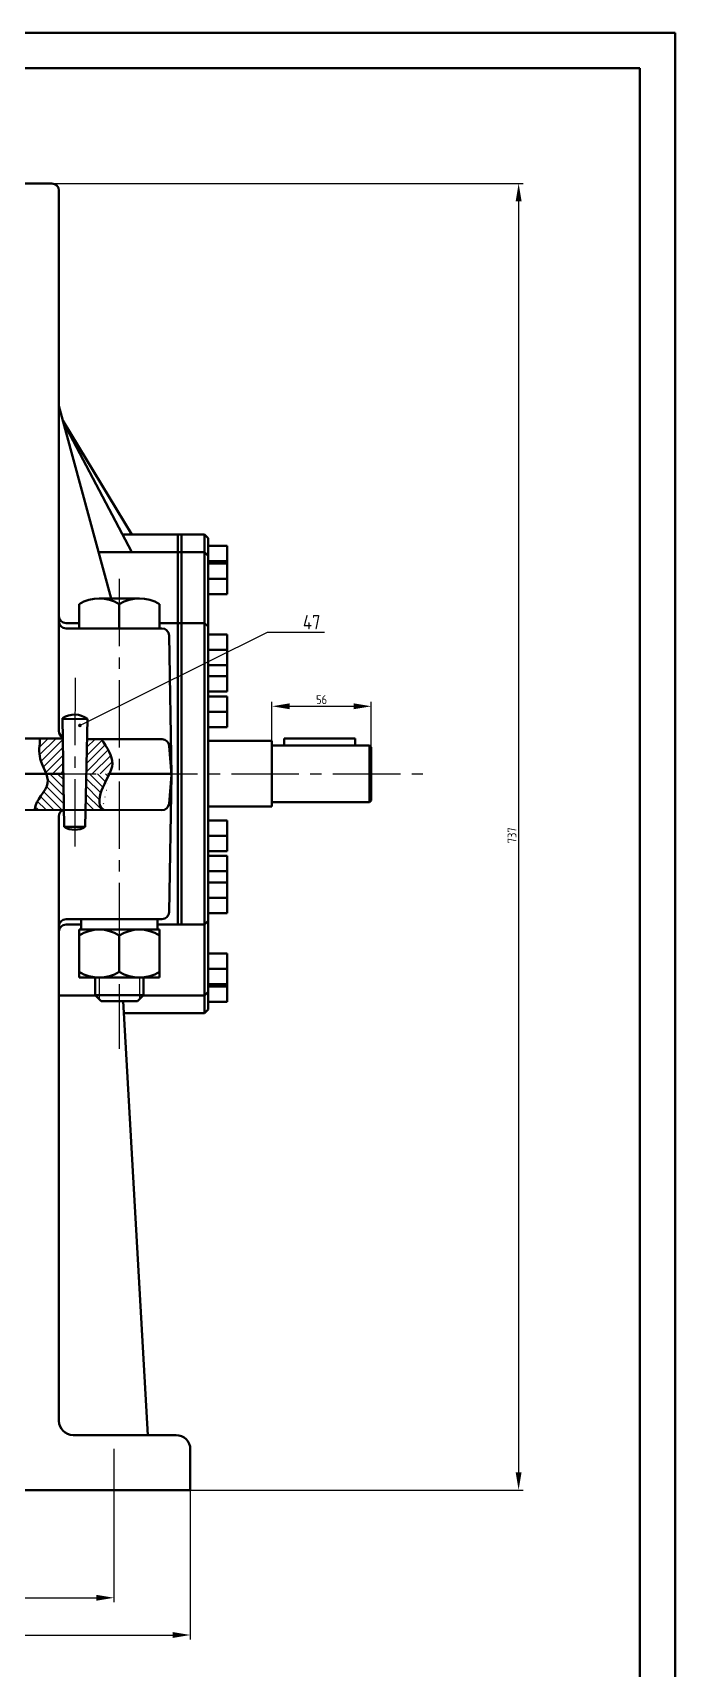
# Model space of a CAD drawing. Header units: millimetres. Extents: x 0 to 1189, y 0 to 841.
# Drawn here: x 1008 to 1189, y 379.4 to 841 of the extents above; entities that cross this region are included whole.
import ezdxf
from ezdxf import colors
from ezdxf.entities.mleader import LeaderData, LeaderLine
from ezdxf.math import Vec2, Vec3

# ---------------------------------------------------------------- set-up
doc = ezdxf.new("R2010")
doc.units = ezdxf.units.MM
doc.linetypes.add('CENTER2', pattern=[28.575000000000003, 19.05, -3.175, 3.175, -3.175])
for name, color, linetype, lineweight in [('中心线', 1, 'CENTER2', 25), ('标注线', 210, 'Continuous', 25), ('粗实线', 7, 'Continuous', 50), ('细实线', 7, 'Continuous', 25)]:
    doc.layers.add(name, color=color, linetype=linetype, lineweight=lineweight)
doc.styles.add('样式 1', font='gbenor.shx', dxfattribs={"bigfont": 'gbcbig.shx'})
doc.dimstyles.new('副本 ISO-25', dxfattribs={"dimtxt": 2.5, "dimasz": 5, "dimexe": 1.25, "dimexo": 0, "dimtad": 1, "dimtoh": 1, "dimlfac": 2, "dimdsep": 46, "dimtxsty": '样式 1', "dimcen": 2.5, "dimadec": 0, "dimazin": 0, "dimtfac": 1, "dimtmove": 0, "dimatfit": 3, "dimfxl": 1, "dimarcsym": 0})

# ---------------------------------------------------------------- blocks, each defined once
blk = doc.blocks.new('*D11')
at = {"layer": 'Defpoints', "color": 0, "transparency": 16777216}
for p in [(1013.400790212431, 798.4914554909433), (1052.400790212432, 429.9914554909425), (1144.887020560955, 429.9914554909425)]:
    blk.add_point(p, dxfattribs=at)
at = {"layer": '标注线', "color": 0, "lineweight": -2, "transparency": 16777216}
for p, q in [((1013.400790212431, 798.4914554909433), (1146.137020560955, 798.4914554909433)), ((1144.887020560955, 793.4914554909433), (1144.887020560955, 434.9914554909425)), ((1052.400790212432, 429.9914554909425), (1146.137020560955, 429.9914554909425))]:
    blk.add_line(p, q, dxfattribs=at)
at = {"layer": '标注线', "color": 0, "transparency": 16777216}
for points in [[(1144.053687227621, 793.4914554909433), (1145.720353894288, 793.4914554909433), (1144.887020560955, 798.4914554909433)], [(1144.053687227622, 434.9914554909425), (1145.720353894288, 434.9914554909425), (1144.887020560955, 429.9914554909425)]]:
    blk.add_solid(points, dxfattribs=at)
at = {"layer": '标注线', "color": 0, "transparency": 16777216, "insert": (1143.012020560955, 614.635303730045), "char_height": 2.5, "attachment_point": 5, "rotation": 90, "style": '样式 1'}
blk.add_mtext('737', dxfattribs=at)
blk = doc.blocks.new('*D14')
at = {"layer": 'Defpoints', "color": 0, "transparency": 16777216}
for p in [(850.9007902124306, 429.9914554909423), (1030.900790212431, 429.9914554909475), (1030.900790212431, 399.6013019827391)]:
    blk.add_point(p, dxfattribs=at)
at = {"layer": '标注线', "color": 0, "lineweight": -2, "transparency": 16777216}
for p, q in [((850.9007902124306, 429.9914554909423), (850.9007902124306, 398.3513019827391)), ((1030.900790212431, 429.9914554909475), (1030.900790212431, 398.3513019827391)), ((855.9007902124306, 399.6013019827391), (1025.900790212431, 399.6013019827391))]:
    blk.add_line(p, q, dxfattribs=at)
at = {"layer": '标注线', "color": 0, "transparency": 16777216}
for points in [[(855.9007902124306, 400.4346353160724), (855.9007902124306, 398.7679686494058), (850.9007902124306, 399.6013019827391)], [(1025.900790212431, 400.4346353160724), (1025.900790212431, 398.7679686494058), (1030.900790212431, 399.6013019827391)]]:
    blk.add_solid(points, dxfattribs=at)
at = {"layer": '标注线', "color": 0, "transparency": 16777216, "insert": (940.9007902124306, 401.4763019827391), "char_height": 2.5, "attachment_point": 5, "style": '样式 1'}
blk.add_mtext('360', dxfattribs=at)
blk = doc.blocks.new('*D15')
at = {"layer": 'Defpoints', "color": 0, "transparency": 16777216}
for p in [(829.4007902124297, 429.9914554909423), (1052.400790212432, 429.9914554909423), (1052.400790212432, 389.0911435829498)]:
    blk.add_point(p, dxfattribs=at)
at = {"layer": '标注线', "color": 0, "lineweight": -2, "transparency": 16777216}
for p, q in [((829.4007902124297, 429.9914554909423), (829.4007902124297, 387.8411435829498)), ((1052.400790212432, 429.9914554909423), (1052.400790212432, 387.8411435829498)), ((834.4007902124297, 389.0911435829498), (1047.400790212432, 389.0911435829498))]:
    blk.add_line(p, q, dxfattribs=at)
at = {"layer": '标注线', "color": 0, "transparency": 16777216}
for points in [[(834.4007902124297, 389.9244769162831), (834.4007902124297, 388.2578102496165), (829.4007902124297, 389.0911435829498)], [(1047.400790212432, 389.9244769162831), (1047.400790212432, 388.2578102496165), (1052.400790212432, 389.0911435829498)]]:
    blk.add_solid(points, dxfattribs=at)
at = {"layer": '标注线', "color": 0, "transparency": 16777216, "insert": (940.9007902124306, 390.9661435829498), "char_height": 2.5, "attachment_point": 5, "style": '样式 1'}
blk.add_mtext('446', dxfattribs=at)
blk = doc.blocks.new('*D16')
at = {"layer": 'Defpoints', "color": 0, "transparency": 16777216}
for p in [(1103.373704121834, 651.0342629558677), (1075.373704121834, 639.9914554909424), (1103.373704121834, 639.4914554909415)]:
    blk.add_point(p, dxfattribs=at)
at = {"layer": '标注线', "color": 0, "lineweight": -2, "transparency": 16777216}
for p, q in [((1075.373704121834, 639.9914554909424), (1075.373704121834, 652.2842629558677)), ((1080.373704121834, 651.0342629558677), (1098.373704121834, 651.0342629558677)), ((1103.373704121834, 639.4914554909415), (1103.373704121834, 652.2842629558677))]:
    blk.add_line(p, q, dxfattribs=at)
at = {"layer": '标注线', "color": 0, "transparency": 16777216}
for points in [[(1080.373704121834, 651.8675962892011), (1080.373704121834, 650.2009296225343), (1075.373704121834, 651.0342629558677)], [(1098.373704121834, 651.8675962892011), (1098.373704121834, 650.2009296225343), (1103.373704121834, 651.0342629558677)]]:
    blk.add_solid(points, dxfattribs=at)
at = {"layer": '标注线', "color": 0, "transparency": 16777216, "insert": (1089.373704121834, 652.9092629558677), "char_height": 2.5, "attachment_point": 5, "style": '样式 1'}
blk.add_mtext('56', dxfattribs=at)
blk = doc.blocks.new('_Dot')
at = {"color": 0, "linetype": 'ByBlock', "lineweight": -2}
blk.add_line((-0.5, 0), (-1, 0), dxfattribs=at)
at = {"color": 0, "linetype": 'ByBlock', "const_width": 0.5}
blk.add_lwpolyline([(-0.25, 0, 1), (0.25, 0, 1)], format="xyb", close=True, dxfattribs=at)

msp = doc.modelspace()

# ---------------------------------------------------------------- hatches: boundary and pattern name
at = {"layer": '细实线'}
h = msp.add_hatch(dxfattribs=at)
h.set_pattern_fill('ANSI31', color=256, scale=0.5)
h.set_pattern_definition([(45, (-645.9350860612751, -459.4996844519461), (-1.122532015133644, 1.122532015133644), [])])
edge = h.paths.add_edge_path()
edge.add_spline(control_points=[(1010.145285136604, 641.9914554909424), (1009.896461871115, 640.061956302359), (1009.460936688839, 636.6846777180699), (1011.312362254803, 633.366553536142), (1011.806183458521, 631.9914554909419)], knot_values=[0, 0, 0, 0, 11.53837866831236, 20.19607958608216, 20.19607958608216, 20.19607958608216, 20.19607958608216], degree=3, periodic=0)
edge.add_line((1011.806183458521, 631.9914554909418), (1016.619391842353, 631.9914554909419))
edge.add_line((1016.619391842353, 631.9914554909419), (1016.486289674609, 641.9914554909428))
edge.add_line((1016.486289674609, 641.9914554909428), (1010.145285136604, 641.9914554909428))
edge = h.paths.add_edge_path()
edge.add_line((1023.118796571041, 631.9914554909419), (1029.644528869094, 631.9914554909419))
edge.add_spline(control_points=[(1029.644528869094, 631.9914554909419), (1030.085313748552, 632.9421483726999), (1031.164190290332, 636.0194653234898), (1028.933217884431, 639.3930575851325), (1027.311042054878, 641.7781709271217)], knot_values=[0.4583711602914171, 0.4583711602914171, 0.4583711602914171, 0.4583711602914171, 6.870656096053466, 22.24878828016414, 22.24878828016414, 22.24878828016414, 22.24878828016414], degree=3, periodic=0)
edge.add_line((1027.311042054878, 641.7781709271217), (1023.314796294111, 641.7899333962428))
edge.add_line((1023.314796294111, 641.7899333962428), (1023.118796571041, 631.9914554909419))
h = msp.add_hatch(dxfattribs=at)
h.set_pattern_fill('ANSI31', color=256, scale=0.5, angle=90)
h.set_pattern_definition([(135, (-645.9350860612751, -459.4996844519461), (-1.122532015133644, -1.122532015133644), [])])
edge = h.paths.add_edge_path()
edge.add_line((1016.619391842353, 631.9914554909424), (1011.810309098061, 631.9914554909424))
edge.add_spline(control_points=[(1011.810309098061, 631.9914554909424), (1012.13088436471, 631.0991677885172), (1012.888440190444, 627.6795789560397), (1008.632493291571, 624.7148494751832), (1008.63711538779, 621.9674955127496), (1008.637135551282, 621.9555104201486)], knot_values=[20.19474753169669, 20.19474753169669, 20.19474753169669, 20.19474753169669, 25.81250524878409, 42.22005935812254, 42.29194949971239, 42.29194949971239, 42.29194949971239, 42.29194949971239], degree=3, periodic=0)
edge.add_line((1008.63441804954, 621.8943359139128), (1016.753924827022, 621.8839578484481))
edge.add_line((1016.753924827022, 621.8839578484481), (1016.619391842353, 631.9914554909424))
edge = h.paths.add_edge_path()
edge.add_spline(control_points=[(1027.762723811106, 621.991455490944), (1025.947626670587, 622.8038889363397), (1027.260166015277, 627.6834412496717), (1029.116486236299, 630.8542990158614), (1029.647690001024, 631.9914554909421)], knot_values=[22.37657049258429, 22.37657049258429, 22.37657049258429, 22.37657049258537, 34.68934369262542, 42.44686783251672, 42.44686783251672, 42.44686783251672, 42.44686783251672], degree=3, periodic=0)
edge.add_line((1029.647690001024, 631.9914554909424), (1023.118796571041, 631.9914554909424))
edge.add_line((1023.118796571041, 631.9914554909424), (1022.918765785685, 621.9914554909437))
edge.add_line((1022.918765785685, 621.9914554909437), (1027.762723811106, 621.991455490944))
edge = h.paths.add_edge_path()
edge.add_spline(control_points=[(854.1552882128942, 631.9914554909421), (854.4632942352343, 631.3099861853971), (856.8725129779707, 627.5389292406905), (865.9869510043511, 625.730299251464), (870.2593445945392, 630.3077360248678), (871.1854777025881, 631.9914554909401)], knot_values=[19.26617522497291, 19.26617522497291, 19.26617522497291, 19.26617522497291, 24.05120677519221, 48.04897074392079, 59.08620581011053, 59.08620581011053, 59.08620581011053, 59.08620581011053], degree=3, periodic=0)
edge.add_line((871.1854777025876, 631.9914554909401), (854.1552882128951, 631.9914554909396))

# ---------------------------------------------------------------- linework, layer by layer
at = {"layer": '中心线'}
for p, q in [((1032.400790212432, 686.9914554909424), (1032.400790212432, 554.4435616715523)), ((1019.943504310222, 659.0798049680423), (1019.818927347176, 609.2414554909424)), ((721.0543300424362, 631.9914554909416), (1118.06865190384, 631.9914554909419)), ((1030.90079021243, 441.6315627232552), (1030.900790212431, 418.3513482586331))]:
    msp.add_line(p, q, dxfattribs=at)
at = {"layer": '粗实线'}
for p, q in [((1189, 840.9999999999999), (0, 840.9999999999999)), ((1189, 0), (1189, 840.9999999999999)), ((1179, 830.9999999999999), (25, 830.9999999999999)), ((1179, 10), (1179, 830.9999999999999)), ((868.4007902124306, 798.4914554909424), (1013.400790212431, 798.4914554909424)), ((1015.400790212431, 796.4914554909424), (1015.400790212431, 643.9867307618156)), ((1015.400790212431, 735.7414554909424), (1030.10477427618, 681.4664554909311)), ((1016.507725098616, 731.6555634845895), (1035.900790212431, 699.4914554909424)), ((1016.658660675637, 731.098433634113), (1035.900790212431, 694.4914554909424)), ((1056.400790212431, 699.4914554909424), (1033.272585084226, 699.4914554909424)), ((1048.90079021243, 699.4914554909424), (1048.900790212431, 589.4914554909433)), ((1049.900790212432, 699.4914554909424), (1049.900790212431, 589.4914554909433)), ((1056.400790212431, 699.4914554909424), (1057.400790212431, 698.4914554909424)), ((1056.400790212429, 699.4914554909424), (1056.400790212432, 564.4914554909424)), ((1057.400790212431, 698.4914554909424), (1057.400790212432, 565.4914554909424)), ((1056.400790212431, 694.4914554909424), (1026.576089017213, 694.4914554909424)), ((1056.400790212431, 694.4914554909424), (1057.400790212431, 693.4914554909424)), ((1057.400790212431, 696.3214554909423), (1062.80079021243, 696.3214554909423)), ((1062.80079021243, 682.6614554909424), (1062.80079021243, 696.3214554909423)), ((1062.80079021243, 691.9914554909424), (1057.400790212431, 691.9914554909424)), ((1062.80079021243, 691.3214554909423), (1057.400790212431, 691.3214554909423)), ((1062.80079021243, 686.9914554909424), (1057.400790212431, 686.9914554909424)), ((1021.100790212438, 679.8354409804713), (1021.100790212432, 672.9914554909278)), ((1026.750790212437, 681.4664554909311), (1038.050790212433, 681.4664554909314)), ((1043.700790212431, 679.8354409804729), (1043.700790212431, 672.9914554909333)), ((1057.400790212431, 682.6614554909424), (1062.80079021243, 682.6614554909424)), ((1017.400790212431, 674.4914554909415), (1021.100790212433, 674.4914554909415)), ((1043.700790212431, 674.4914554909415), (1056.400790212432, 674.4914554909415)), ((1056.400790212432, 674.4914554909415), (1057.400790212432, 673.4914554909415)), ((1044.40079021243, 672.9914554909424), (1017.400790212431, 672.9914554909424)), ((1047.136518421069, 631.7208223960038), (1046.40079021243, 670.9914554909424)), ((1062.80079021243, 671.3214554909418), (1057.400790212431, 671.3214554909418)), ((1062.80079021243, 655.1614554909424), (1062.80079021243, 671.3214554909418)), ((1062.80079021243, 666.9914554909419), (1057.400790212431, 666.9914554909419)), ((1062.80079021243, 662.661455490942), (1057.400790212431, 662.661455490942)), ((1062.80079021243, 659.4914554909424), (1057.400790212431, 659.4914554909424)), ((1057.400790212431, 655.1614554909424), (1062.80079021243, 655.1614554909424)), ((1062.80079021243, 653.8214554909423), (1057.400790212431, 653.8214554909423)), ((1062.80079021243, 653.8214554909423), (1062.80079021243, 645.1614554909422)), ((1016.411169478504, 647.6352550907466), (1016.818927347176, 617.0003018377465)), ((1023.428807866649, 647.4896346864575), (1016.414350412055, 647.3962707371816)), ((1019.739173110569, 648.6964542612859), (1019.898881565339, 648.6964542612861)), ((1023.428807866649, 647.4896346864575), (1022.818927347176, 617.0003018377465)), ((1062.80079021243, 649.4914554909421), (1057.400790212431, 649.4914554909421)), ((866.0769281628657, 641.9914554909424), (1016.486289674608, 641.9914554909428)), ((1044.454541533022, 641.727711096743), (1023.314796294111, 641.7899333962428)), ((1062.80079021243, 645.1614554909422), (1057.400790212431, 645.1614554909422)), ((1078.873704121835, 639.9914554909424), (1078.873704121834, 641.9914554909424)), ((1078.873704121834, 641.9914554909424), (1098.873704121834, 641.9914554909424)), ((1098.873704121834, 641.9914554909424), (1098.873704121835, 639.9914554909424)), ((1047.136518421069, 631.7208223960076), (1046.44225736633, 639.8969353529571)), ((1057.400790212431, 641.2414554909424), (1075.373704121834, 641.2414554909424)), ((1075.373704121834, 622.7414554909424), (1075.373704121834, 641.2414554909424)), ((1102.873704121834, 639.9914554909424), (1075.373704121834, 639.9914554909424)), ((1102.873704121834, 639.9914554909424), (1102.873704121834, 623.9914554909415)), ((1102.873704121834, 639.9914554909424), (1102.873704121834, 639.9914554909424)), ((1102.873704121834, 639.9914554909424), (1103.373704121834, 639.4914554909415)), ((1103.373704121834, 624.4914554909415), (1103.373704121834, 639.4914554909415)), ((835.4007902124315, 631.9914554909394), (1016.619391842353, 631.9914554909424)), ((1029.647690001024, 631.9914554909424), (1047.113538061217, 631.9914554909424)), ((1047.136518421069, 631.7208223960038), (1046.400464975012, 623.5483657995164)), ((1047.136518421069, 631.7208223960038), (1046.400790212431, 592.9914554909421)), ((1102.873704121834, 623.9914554909415), (1075.373704121834, 623.9914554909415)), ((1103.373704121834, 624.4914554909415), (1102.873704121834, 623.9914554909415)), ((1102.873704121834, 623.9914554909415), (1102.873704121834, 623.9914554909415)), ((1044.403415035835, 621.7277764448168), (949.8612729274898, 621.9694576626041)), ((1015.400790212431, 449.4914554909421), (1015.400790212431, 619.9914554909437)), ((1057.400790212431, 622.7414554909424), (1075.373704121834, 622.7414554909424)), ((1062.80079021243, 618.8214554909425), (1057.400790212431, 618.8214554909425)), ((1062.80079021243, 610.1614554909424), (1062.80079021243, 618.8214554909425)), ((1016.818927347176, 616.996454260453), (1022.818927347176, 616.996454260453)), ((1062.80079021243, 614.4914554909426), (1057.400790212431, 614.4914554909426)), ((1062.80079021243, 610.1614554909424), (1057.400790212431, 610.1614554909424)), ((1057.400790212431, 608.8214554909423), (1062.80079021243, 608.8214554909423)), ((1062.80079021243, 592.6614554909429), (1062.80079021243, 608.8214554909423)), ((1062.80079021243, 604.4914554909424), (1057.400790212431, 604.4914554909424)), ((1062.80079021243, 601.3214554909428), (1057.400790212431, 601.3214554909428)), ((1062.80079021243, 596.9914554909428), (1057.400790212431, 596.9914554909428)), ((1044.400790212431, 590.9914554909424), (1017.400790212431, 590.9914554909424)), ((1021.665790212431, 588.0534554909414), (1021.665790212435, 590.9914554909419)), ((1043.135790212432, 588.0534554909414), (1043.135790212432, 590.9914554909419)), ((1062.80079021243, 592.6614554909429), (1057.400790212431, 592.6614554909429)), ((1017.400790212431, 589.4914554909424), (1021.665790212433, 589.4914554909369)), ((1021.100790212436, 586.4224409804838), (1021.100790212436, 576.1244700013949)), ((1043.135790212432, 588.0534554909414), (1021.665790212431, 588.0534554909414)), ((1043.135790212432, 589.4914554909433), (1056.400790212432, 589.4914554909437)), ((1043.700790212434, 586.4224409804774), (1043.700790212434, 576.1244700014072)), ((1056.400790212431, 589.4914554909433), (1057.400790212431, 590.4914554909433)), ((1057.400790212431, 581.3214554909423), (1062.80079021243, 581.3214554909423)), ((1062.80079021243, 576.9914554909424), (1057.400790212431, 576.9914554909424)), ((1062.80079021243, 567.6614554909424), (1062.80079021243, 581.3214554909423)), ((1023.92579021244, 574.4934554909414), (1043.700790212434, 574.4934554909405)), ((1025.620790212447, 574.4934554909023), (1025.620790212444, 569.5214554908748)), ((1039.180790212445, 574.4934554909014), (1039.180790212445, 569.5214554908748)), ((1062.80079021243, 572.6614554909424), (1057.400790212431, 572.6614554909424)), ((1025.650790212377, 569.4914554909415), (1015.400790212432, 569.4914554909415)), ((1025.620790212444, 569.5214554908748), (1027.315790212443, 567.8264554908751)), ((1039.180790212445, 569.5214554908748), (1025.620790212444, 569.5214554908848)), ((1037.485790212442, 567.8264554908751), (1027.315790212443, 567.8264554908751)), ((1040.400790212432, 445.4914554909421), (1033.506847593573, 567.8264554908751)), ((1039.180790212445, 569.5214554908748), (1037.485790212442, 567.8264554908751)), ((1056.400790212432, 569.4914554909424), (1039.150790212512, 569.4914554909419)), ((1056.400790212432, 569.4914554909424), (1057.400790212432, 570.4914554909424)), ((1062.80079021243, 571.9914554909424), (1057.400790212431, 571.9914554909424)), ((1056.400790212432, 564.4914554909424), (1033.694784803967, 564.4914554909419)), ((1056.400790212432, 564.4914554909424), (1057.400790212432, 565.4914554909424)), ((1057.400790212431, 567.6614554909424), (1062.80079021243, 567.6614554909424)), ((1048.400790212432, 445.4914554909421), (1019.400790212431, 445.4914554909421)), ((1052.400790212432, 441.4914554909421), (1052.400790212432, 429.9914554909423)), ((985.9007902124306, 429.9914554909423), (1052.400790212432, 429.9914554909423))]:
    msp.add_line(p, q, dxfattribs=at)
at = {"layer": '粗实线', "ltscale": 5}
for p, q in [((1032.400790212432, 679.8354409804729), (1032.400790212432, 672.9914554909424)), ((1043.700790212431, 672.9914554909333), (1021.100790212432, 672.9914554909515)), ((1021.100790212432, 586.4224409804806), (1021.100790212432, 588.0534554909436)), ((1021.100790212432, 588.0534554909436), (1021.665790212431, 588.0534554909436)), ((1032.400790212432, 586.4224409804797), (1032.400790212432, 576.124470001394)), ((1043.135790212432, 588.0534554909414), (1043.700790212434, 588.0534554909414)), ((1043.700790212434, 588.0534554909414), (1043.700790212434, 586.4224409804774)), ((1021.100790212436, 574.4934554909414), (1021.100790212436, 576.1244700013772)), ((1023.92579021244, 574.4934554909414), (1021.100790212436, 574.4934554909414)), ((1043.700790212434, 576.1244700014072), (1043.700790212434, 574.4934554909405))]:
    msp.add_line(p, q, dxfattribs=at)
at = {"layer": '粗实线'}
for centre, radius, start, end in [((1013.400790212431, 796.4914554909424), 2, 0, 90), ((1017.400790212431, 676.4914554909415), 2, 180, 270), ((1017.400790212431, 674.9914554909424), 2, 180, 270), ((1044.40079021243, 670.9914554909424), 2, 0, 90), ((1019.819027337955, 642.6969856762889), 6, 53.01326646851952, 124.6092279105129), ((1017.400790212431, 643.9867307618156), 2, 180, 242.6966369359157), ((1044.449428883304, 639.7277176315506), 2, 4.853533214984811, 89.8535332149847), ((1044.408527685554, 623.7277699100093), 2, 269.8535332149847, 354.8535332149618), ((1017.195691393586, 620.0572357843662), 1.796106148621417, 104.2010002932046, 182.0988604979626), ((1019.818927347176, 622.1964542604528), 6, 239.9999999999957, 300.0000000000034), ((1017.400790212431, 588.9914554909415), 2, 90, 180), ((1044.400790212431, 592.9914554909421), 2, 270, 0), ((1017.400790212431, 587.4914554909424), 2, 90, 180), ((1019.400790212431, 449.4914554909421), 4, 180, 270), ((1048.400790212432, 441.4914554909421), 4, 0, 90)]:
    msp.add_arc(centre, radius, start, end, dxfattribs=at)
at = {"layer": '粗实线', "linetype": 'ByBlock'}
for centre, start, end in [((1026.750790212437, 670.8648611729363), 57.79577249604515, 122.2042275039549), ((1038.050790212433, 670.8648611729363), 57.79577249604515, 122.2042275039549), ((1026.75079021243, 577.4518611729459), 57.79577249604515, 122.2042275039549), ((1038.050790212429, 577.451861172945), 57.79577249604515, 122.2042275039549), ((1026.750790212423, 585.0950498089196), 237.7957724960451, 302.2042275042016), ((1038.050790212422, 585.0950498089351), 237.7957724960451, 302.2042275042016)]:
    msp.add_arc(centre, 10.6015943179954, start, end, dxfattribs=at)
at = {"layer": '粗实线'}
msp.add_spline([(1010.145285136604, 641.9914554909424), (1010.145285136604, 636.2222661567862), (1012.192073925682, 629.3849912565252), (1008.637135551282, 621.9914554909437), (1008.63678711653, 621.8192078636414)], degree=3, dxfattribs=at)
msp.add_open_spline([(1027.311042054878, 641.7781709271217), (1028.933217884431, 639.3930575851325), (1031.971513105095, 634.7986622363117), (1027.584651258272, 629.0754955627681), (1026.095123354048, 622.9903729566108), (1027.988937230052, 621.8411519834904), (1028.107120098109, 621.7694352047959)], degree=3, knots=[0.4583711602914172, 0.4583711602914172, 0.4583711602914172, 0.4583711602914172, 15.83650334440209, 30.13409463247599, 42.44686783251581, 43.26638429961845, 43.26638429961845, 43.26638429961845, 43.26638429961845], dxfattribs=at)
at = {"layer": '细实线'}
for p, q in [((1026.716890212446, 574.4934554909023), (1026.716890212446, 568.4253554908746)), ((1038.084690212446, 574.4934554909014), (1038.084690212446, 568.4253554908737))]:
    msp.add_line(p, q, dxfattribs=at)

# ---------------------------------------------------------------- dimensions: what is measured, and where the dimension line sits
at = {"layer": '标注线'}
dim = msp.add_linear_dim(base=(1144.887020560955, 429.9914554909425), p1=(1013.400790212431, 798.4914554909428), p2=(1052.400790212432, 429.9914554909423), angle=90, dimstyle='副本 ISO-25', dxfattribs=at)
dim.commit()
dim.dimension.update_dxf_attribs({"geometry": '*D11', "text_midpoint": (1144.887020560955, 614.635303730045), "dimtype": 160})
for base, p1, p2, picture, middle in [((1103.373704121834, 651.0342629558677), (1075.373704121834, 639.9914554909424), (1103.373704121834, 639.4914554909415), '*D16', (1089.373704121834, 652.9092629558677)), ((1052.400790212432, 389.0911435829498), (829.4007902124297, 429.9914554909423), (1052.400790212432, 429.9914554909423), '*D15', (940.9007902124306, 390.9661435829498)), ((1030.900790212431, 399.6013019827391), (850.9007902124306, 429.9914554909423), (1030.900790212431, 429.9914554909475), '*D14', (940.9007902124306, 401.4763019827391))]:
    dim = msp.add_linear_dim(base=base, p1=p1, p2=p2, dimstyle='副本 ISO-25', dxfattribs=at)
    dim.commit()
    dim.dimension.update_dxf_attribs({"geometry": picture, "text_midpoint": middle})

# ---------------------------------------------------------------- leaders
ml = msp.add_multileader_mtext('Standard', dxfattribs=at)
ml.set_content('47', color=256, style='样式 1')
ml.set_leader_properties()
ml.set_arrow_properties(name='DOT')
ml.build(insert=Vec2(0, 0))
ml.multileader.update_dxf_attribs({"text_left_attachment_type": 6, "text_right_attachment_type": 6, "arrow_head_size": 1})
ctx = ml.context
ctx.base_point, ctx.arrow_head_size, ctx.plane_origin = Vec3(1082.110405807098, 671.9463925469117), 1, Vec3(1021.297223292544, 645.6291677558647)
ctx.left_attachment, ctx.right_attachment = 6, 6
notes = []
notes.append((ctx, [(0, (1, 1, 0), (1074.110405807098, 671.9463925469117), (1, 0), 8, [(0, [(1021.297223292544, 645.6291677558647)], 0, [])])]))
ctx.mtext.insert, ctx.mtext.flow_direction = Vec3(1084.110405807098, 676.7463925469117), 5
for ctx, leaders in notes:
    for number, flags, end, landing, length, lines in leaders:
        leader = LeaderData()
        leader.index, (leader.has_last_leader_line, leader.has_dogleg_vector, leader.attachment_direction) = number, flags
        leader.last_leader_point, leader.dogleg_vector, leader.dogleg_length = Vec3(end), Vec3(landing), length
        for number, points, colour, breaks in lines:
            line = LeaderLine()
            line.index, line.vertices, line.color, line.breaks = number, Vec3.list(points), colors.encode_raw_color(colour), breaks
            leader.lines.append(line)
        ctx.leaders.append(leader)

doc.saveas('drawing.dxf')
